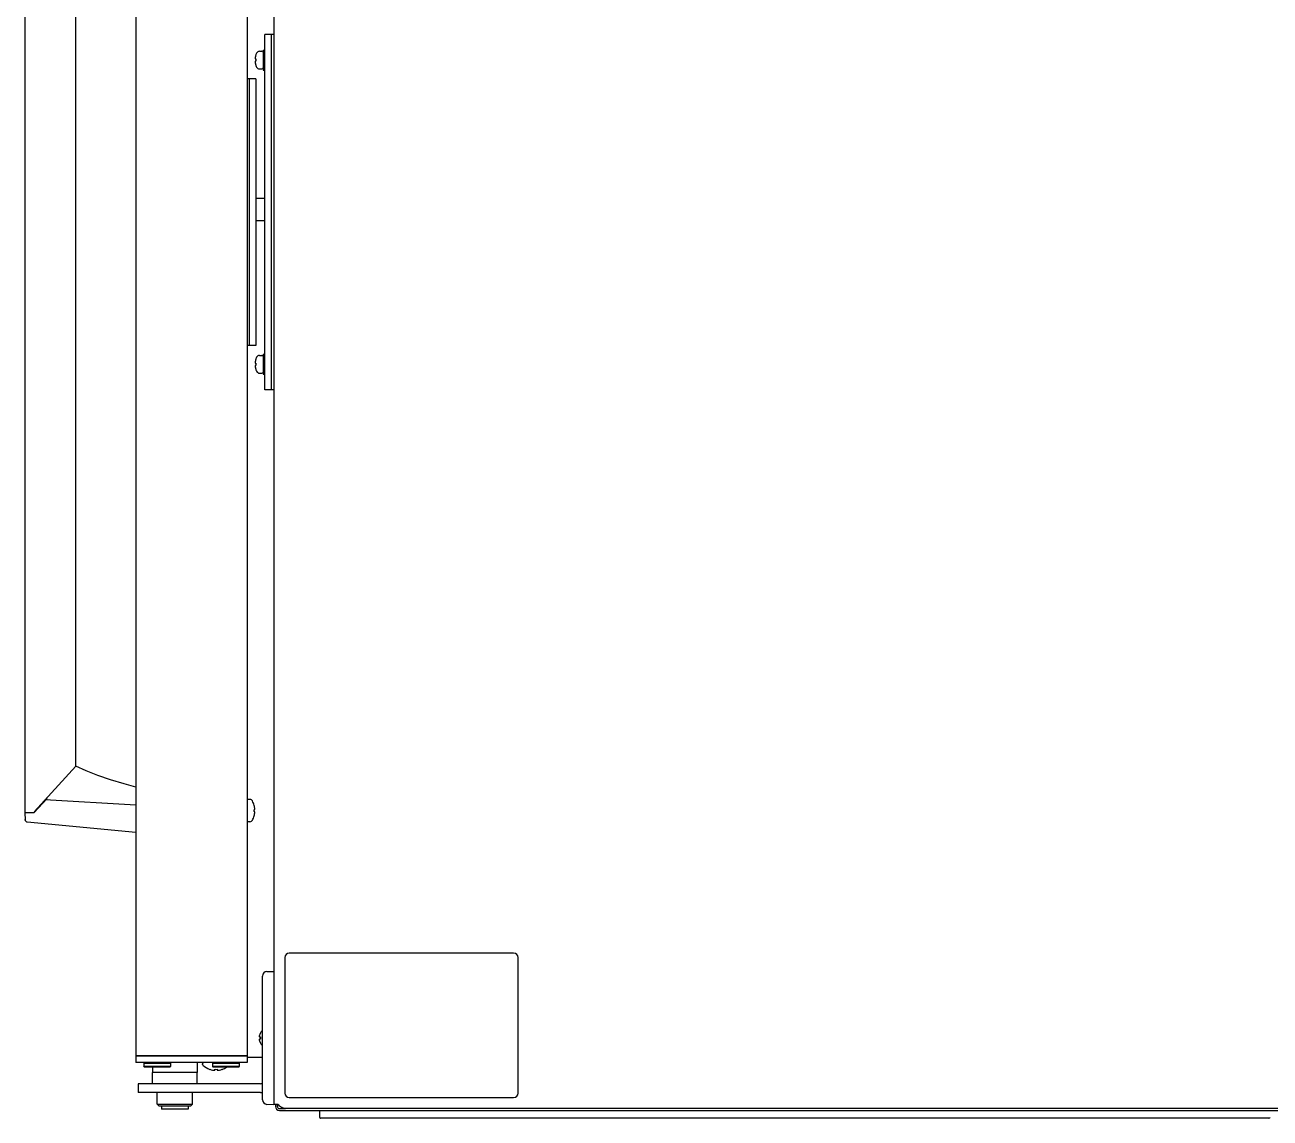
# Model space of a CAD drawing. Header units: millimetres. Extents: x -3169 to 1166, y -4146 to -91.
# Drawn here: x -2137 to -1577, y -2392 to -1899 of the extents above; entities that cross this region are included whole.
import ezdxf

# ---------------------------------------------------------------- set-up
doc = ezdxf.new("R2010")
doc.units = ezdxf.units.MM
doc.header["$LTSCALE"] = 23.1
doc.layers.get('0').update_dxf_attribs({"linetype": 'CONTINUOUS'})

msp = doc.modelspace()

# ---------------------------------------------------------------- linework, layer by layer
for p, q in [((-2025.02, -1584.96), (-2025.02, -2331.95)), ((-2087.02, -1603.56), (-2087.02, -2363.56)), ((-2037.02, -1603.56), (-2037.02, -2363.56)), ((-2137.02, -1713.06), (-2137.02, -2254.06)), ((-2114.02, -2233.06), (-2114.02, -1734.06)), ((-2029.02, -2063.56), (-2029.02, -1903.56)), ((-2025.02, -1903.56), (-2029.02, -1903.56)), ((-2026.02, -2063.56), (-2026.02, -1903.56)), ((-2031.41, -1911.06), (-2030.32, -1911.06)), ((-2029.82, -1910.56), (-2029.82, -1919.56)), ((-2029.82, -1910.56), (-2029.02, -1910.56)), ((-2033.36, -1914.56), (-2033.01, -1914.56)), ((-2033.01, -1915.56), (-2033.36, -1915.56)), ((-2033.03, -1912.56), (-2033.01, -1912.56)), ((-2033.01, -1917.56), (-2033.03, -1917.56)), ((-2031.41, -1919.06), (-2030.32, -1919.06)), ((-2029.82, -1919.56), (-2029.02, -1919.56)), ((-2033.02, -1923.56), (-2037.02, -1923.56)), ((-2036.02, -1923.56), (-2036.02, -2043.56)), ((-2033.02, -1923.56), (-2033.02, -2043.56)), ((-2029.02, -1977.37), (-2033.02, -1977.37)), ((-2033.02, -1987.37), (-2029.02, -1987.37)), ((-2033.02, -2043.56), (-2037.02, -2043.56)), ((-2033.03, -2049.56), (-2033.01, -2049.56)), ((-2031.41, -2048.06), (-2030.32, -2048.06)), ((-2029.82, -2047.56), (-2029.82, -2056.56)), ((-2029.82, -2047.56), (-2029.02, -2047.56)), ((-2033.36, -2051.56), (-2033.01, -2051.56)), ((-2033.01, -2052.56), (-2033.36, -2052.56)), ((-2033.01, -2054.56), (-2033.03, -2054.56)), ((-2031.41, -2056.06), (-2030.32, -2056.06)), ((-2029.82, -2056.56), (-2029.02, -2056.56)), ((-2025.02, -2063.56), (-2029.02, -2063.56)), ((-2114.02, -2233.06), (-2132.89, -2253.58)), ((-2109.51, -2235.2), (-2114.02, -2233.06)), ((-2127.05, -2247.55), (-2133.02, -2254.06)), ((-2087.02, -2250.56), (-2128.02, -2248.28)), ((-2035.72, -2248.06), (-2036.77, -2248.06)), ((-2033.82, -2250.76), (-2033.81, -2250.76)), ((-2137.02, -2254.06), (-2136.91, -2257.2)), ((-2133.02, -2254.06), (-2137.02, -2254.06)), ((-2136, -2258.16), (-2087.02, -2262.81)), ((-2035.72, -2258.06), (-2036.77, -2258.06)), ((-2033.81, -2255.36), (-2033.82, -2255.36)), ((-2020.02, -2319.26), (-2020.02, -2380.26)), ((-1917.02, -2317.26), (-2018.02, -2317.26)), ((-1915.02, -2380.26), (-1915.02, -2319.26)), ((-2028.09, -2325.57), (-2025.02, -2325.46)), ((-2030.02, -2383.36), (-2030.02, -2327.57)), ((-2025.02, -2331.95), (-2025.02, -2378.97)), ((-2030.99, -2353.16), (-2030.96, -2353.16)), ((-2031.51, -2354.96), (-2030.96, -2354.96)), ((-2030.96, -2355.96), (-2031.51, -2355.96)), ((-2030.96, -2357.76), (-2030.99, -2357.76)), ((-2087.02, -2363.56), (-2037.02, -2363.56)), ((-2037.02, -2363.56), (-2087.02, -2363.56)), ((-2087.02, -2363.56), (-2087.02, -2366.56)), ((-2037.02, -2363.56), (-2037.02, -2366.56)), ((-2037.02, -2364.06), (-2030.02, -2364.06)), ((-2037.02, -2366.56), (-2087.02, -2366.56)), ((-2083.27, -2366.56), (-2083.52, -2366.81)), ((-2083.52, -2366.81), (-2071.52, -2366.81)), ((-2083.52, -2366.81), (-2083.52, -2368.31)), ((-2083.27, -2368.56), (-2083.52, -2368.31)), ((-2071.52, -2368.31), (-2083.52, -2368.31)), ((-2071.77, -2368.56), (-2083.27, -2368.56)), ((-2079.52, -2368.56), (-2079.52, -2371.06)), ((-2071.77, -2366.56), (-2071.52, -2366.81)), ((-2071.77, -2368.56), (-2071.52, -2368.31)), ((-2071.52, -2366.81), (-2071.52, -2368.31)), ((-2059.52, -2366.56), (-2059.52, -2371.06)), ((-2057.02, -2367.35), (-2057.02, -2367.06)), ((-2053.77, -2369.6), (-2053.77, -2369.59)), ((-2052.27, -2366.56), (-2052.52, -2366.81)), ((-2052.52, -2366.81), (-2040.52, -2366.81)), ((-2052.52, -2366.81), (-2052.52, -2368.31)), ((-2052.27, -2368.56), (-2052.52, -2368.31)), ((-2040.52, -2368.31), (-2052.52, -2368.31)), ((-2040.77, -2368.56), (-2052.27, -2368.56)), ((-2051.52, -2369.9), (-2051.52, -2369.59)), ((-2050.52, -2369.59), (-2050.52, -2369.9)), ((-2048.27, -2369.59), (-2048.27, -2369.6)), ((-2040.77, -2366.56), (-2040.52, -2366.81)), ((-2040.77, -2368.56), (-2040.52, -2368.31)), ((-2040.52, -2366.81), (-2040.52, -2368.31)), ((-2031.02, -2376.06), (-2086.02, -2376.06)), ((-2086.02, -2376.06), (-2086.02, -2380.06)), ((-2059.52, -2371.06), (-2079.52, -2371.06)), ((-2059.52, -2371.06), (-2079.52, -2371.06)), ((-2079.52, -2376.06), (-2079.52, -2371.06)), ((-2059.52, -2376.06), (-2059.52, -2371.06)), ((-2031.02, -2380.06), (-2086.02, -2380.06)), ((-2077.52, -2385.26), (-2077.52, -2380.06)), ((-2061.52, -2385.26), (-2061.52, -2380.06)), ((-2025.02, -2378.97), (-2025.02, -2385.46)), ((-2077.52, -2385.26), (-2076.72, -2386.06)), ((-2077.52, -2385.26), (-2061.52, -2385.26)), ((-2076.72, -2386.06), (-2062.32, -2386.06)), ((-2075.52, -2386.06), (-2075.52, -2387.56)), ((-2063.52, -2387.56), (-2075.52, -2387.56)), ((-2063.52, -2386.06), (-2063.52, -2387.56)), ((-2061.52, -2385.26), (-2062.32, -2386.06)), ((-2028.09, -2385.35), (-2025.02, -2385.46)), ((-2023.22, -2385.46), (-2025.02, -2385.46)), ((-2024.22, -2385.46), (-2024.22, -2386.26)), ((-2023.42, -2385.46), (-2023.42, -2386.26)), ((-2022.42, -2387.26), (-2019.75, -2387.26)), ((-1305.28, -2387.26), (-2019.75, -2387.26)), ((-2018.02, -2382.26), (-1917.02, -2382.26)), ((-2022.42, -2388.06), (-1301.62, -2388.06)), ((-2004.47, -2388.06), (-2004.41, -2391.07)), ((-1577.02, -2391.56), (-2003.91, -2391.56))]:
    msp.add_line(p, q)
msp.add_lwpolyline([(-2087.02, -2242.56), (-2092.41, -2241.01), (-2098.52, -2239.14), (-2104.25, -2237.22), (-2109.51, -2235.2)])
for centre, radius, start, end in [((-2031.41, -1912.56), 1.5, 90, 155.2801), ((-2030.32, -1911.56), 0.5, 0, 90), ((-2026.21, -1914.91), 7.19, 171.7046, 173.2535), ((-2029.16, -1914.31), 4.2, 176.6174, 178.2878), ((-2029.11, -1914.31), 4.26, 178.2851, 179.1483), ((-2029.09, -1914.31), 4.28, 179.1483, 179.9718), ((-2029.09, -1914.31), 4.27, 179.9709, 181.1101), ((-2029.11, -1914.31), 4.25, 181.1106, 181.6716), ((-2029.16, -1914.31), 4.2, 181.6684, 183.3824), ((-2029.16, -1915.81), 4.2, 176.6176, 178.3316), ((-2029.11, -1915.81), 4.25, 178.3284, 178.8894), ((-2029.09, -1915.81), 4.27, 178.8899, 180.0292), ((-2029.09, -1915.81), 4.28, 180.0283, 180.8516), ((-2029.11, -1915.81), 4.26, 180.8516, 181.715), ((-2029.16, -1915.81), 4.2, 181.7122, 183.3826), ((-2026.21, -1915.22), 7.19, 186.7465, 188.2954), ((-2026.27, -1914.9), 7.14, 171.1525, 171.703), ((-2026.27, -1915.22), 7.14, 188.297, 188.8475), ((-2026.29, -1914.89), 7.11, 170.1348, 171.1528), ((-2026.29, -1915.23), 7.11, 188.8472, 189.8652), ((-2026.32, -1914.89), 7.09, 169.4175, 170.1345), ((-2026.32, -1915.23), 7.09, 189.8655, 190.5825), ((-2026.33, -1914.89), 7.07, 168.5591, 169.4176), ((-2026.33, -1915.24), 7.07, 190.5824, 191.4409), ((-2026.35, -1914.88), 7.05, 167.7251, 168.559), ((-2026.35, -1915.24), 7.05, 191.441, 192.2749), ((-2026.36, -1914.88), 7.04, 166.9864, 167.7251), ((-2026.36, -1915.24), 7.04, 192.2749, 193.0136), ((-2026.37, -1914.88), 7.04, 166.005, 166.9864), ((-2026.37, -1915.24), 7.04, 193.0136, 193.995), ((-2026.38, -1914.88), 7.03, 165.4228, 166.005), ((-2026.38, -1914.88), 7.02, 164.195, 165.4228), ((-2026.39, -1914.88), 7.02, 163.8646, 164.1948), ((-2026.39, -1914.87), 7.01, 162.3063, 163.8647), ((-2026.4, -1914.87), 7.01, 160.741, 162.3062), ((-2026.42, -1914.86), 7, 155.2801, 160.8179), ((-2025.85, -1915.06), 7.17, 176.0052, 180.0013), ((-2025.85, -1915.06), 7.17, 179.9987, 183.9948), ((-2026.38, -1915.24), 7.03, 193.995, 194.5772), ((-2026.38, -1915.25), 7.02, 194.5772, 195.805), ((-2026.39, -1915.25), 7.02, 195.8052, 196.1354), ((-2026.39, -1915.25), 7.01, 196.1353, 197.6937), ((-2026.4, -1915.25), 7.01, 197.6938, 199.259), ((-2026.42, -1915.26), 7, 199.1821, 204.7199), ((-2031.41, -1917.56), 1.5, 204.7199, 270), ((-2030.32, -1918.56), 0.5, 270, 0), ((-2026.21, -2051.91), 7.19, 171.7046, 173.2535), ((-2029.16, -2051.31), 4.2, 176.6174, 178.2878), ((-2029.11, -2051.31), 4.26, 178.2851, 179.1483), ((-2029.09, -2051.31), 4.28, 179.1483, 179.9718), ((-2029.09, -2051.31), 4.27, 179.9709, 181.1101), ((-2029.11, -2051.31), 4.25, 181.1106, 181.6716), ((-2026.27, -2051.9), 7.14, 171.1525, 171.703), ((-2026.29, -2051.89), 7.11, 170.1348, 171.1528), ((-2026.32, -2051.89), 7.09, 169.4175, 170.1345), ((-2026.33, -2051.89), 7.07, 168.5591, 169.4176), ((-2026.35, -2051.88), 7.05, 167.7251, 168.559), ((-2026.36, -2051.88), 7.04, 166.9864, 167.7251), ((-2026.37, -2051.88), 7.04, 166.005, 166.9864), ((-2026.38, -2051.88), 7.03, 165.4228, 166.005), ((-2026.38, -2051.88), 7.02, 164.195, 165.4228), ((-2026.39, -2051.88), 7.02, 163.8646, 164.1948), ((-2026.39, -2051.87), 7.01, 162.3063, 163.8647), ((-2026.4, -2051.87), 7.01, 160.741, 162.3062), ((-2026.42, -2051.86), 7, 155.2801, 160.8179), ((-2031.41, -2049.56), 1.5, 90, 155.2801), ((-2030.32, -2048.56), 0.5, 0, 90), ((-2029.16, -2051.31), 4.2, 181.6684, 183.3824), ((-2029.16, -2052.81), 4.2, 176.6176, 178.3316), ((-2029.11, -2052.81), 4.25, 178.3284, 178.8894), ((-2029.09, -2052.81), 4.27, 178.8899, 180.0292), ((-2029.09, -2052.81), 4.28, 180.0283, 180.8516), ((-2029.11, -2052.81), 4.26, 180.8516, 181.715), ((-2029.16, -2052.81), 4.2, 181.7122, 183.3826), ((-2026.21, -2052.22), 7.19, 186.7465, 188.2954), ((-2026.27, -2052.22), 7.14, 188.297, 188.8475), ((-2026.29, -2052.23), 7.11, 188.8472, 189.8652), ((-2026.32, -2052.23), 7.09, 189.8655, 190.5825), ((-2026.33, -2052.24), 7.07, 190.5824, 191.4409), ((-2026.35, -2052.24), 7.05, 191.441, 192.2749), ((-2026.36, -2052.24), 7.04, 192.2749, 193.0136), ((-2026.37, -2052.24), 7.04, 193.0136, 193.995), ((-2026.38, -2052.24), 7.03, 193.995, 194.5772), ((-2026.38, -2052.25), 7.02, 194.5772, 195.805), ((-2026.39, -2052.25), 7.02, 195.8052, 196.1354), ((-2026.39, -2052.25), 7.01, 196.1353, 197.6937), ((-2026.4, -2052.25), 7.01, 197.6938, 199.259), ((-2025.85, -2052.06), 7.17, 176.0052, 180.0013), ((-2025.85, -2052.06), 7.17, 179.9987, 183.9948), ((-2026.42, -2052.26), 7, 199.1821, 204.7199), ((-2031.41, -2054.56), 1.5, 204.7199, 270), ((-2030.32, -2055.56), 0.5, 270, 0), ((-2036.77, -2248.31), 0.25, 90, 180), ((-2035.72, -2249.31), 1.25, 28.6021, 90), ((-2042.6, -2253.06), 9.08, 14.6676, 28.6021), ((-2042.48, -2252.98), 8.94, 3.3518, 14.395), ((-2042.6, -2253.06), 8.79, 357.391, 2.609), ((-2135.91, -2257.16), 1, 182, 264.5732), ((-2036.77, -2257.81), 0.25, 180, 270), ((-2035.72, -2256.81), 1.25, 270, 331.3979), ((-2042.6, -2253.06), 9.08, 331.3979, 345.3324), ((-2042.48, -2253.14), 8.94, 345.605, 356.6482), ((-2018.02, -2319.26), 2, 90, 180), ((-1917.02, -2319.26), 2, 0, 90), ((-2028.02, -2327.57), 2, 92, 180), ((-2026.96, -2355.63), 4.7, 159.4813, 161.5344), ((-2026.94, -2355.63), 4.72, 158.9977, 159.4819), ((-2026.94, -2355.63), 4.72, 157.4524, 158.9975), ((-2026.93, -2355.64), 4.73, 156.6826, 157.4526), ((-2026.93, -2355.64), 4.73, 155.4278, 156.6825), ((-2026.92, -2355.64), 4.74, 154.4598, 155.4278), ((-2026.92, -2355.64), 4.74, 153.3188, 154.4598), ((-2026.92, -2355.64), 4.75, 151.9926, 153.3187), ((-2026.91, -2355.65), 4.75, 151.0316, 151.9926), ((-2026.91, -2355.65), 4.75, 148.4659, 151.0313), ((-2026.9, -2355.66), 4.8, 130.6007, 148.6273), ((-2029.56, -2354.71), 1.97, 175.714, 176.9766), ((-2029.57, -2354.71), 1.96, 176.9771, 178.0037), ((-2029.57, -2354.71), 1.95, 178.0037, 179.0738), ((-2029.58, -2354.71), 1.95, 179.0741, 180.1995), ((-2029.58, -2354.71), 1.95, 180.1995, 181.1541), ((-2029.57, -2354.71), 1.95, 181.1545, 182.3767), ((-2029.57, -2354.71), 1.96, 182.3765, 183.2159), ((-2029.57, -2356.21), 1.96, 176.7841, 177.6235), ((-2029.57, -2356.21), 1.96, 177.6234, 178.8455), ((-2029.58, -2356.21), 1.95, 178.8459, 179.8005), ((-2029.58, -2356.21), 1.95, 179.8006, 180.9258), ((-2029.57, -2356.21), 1.95, 180.9261, 181.9964), ((-2029.57, -2356.21), 1.96, 181.9964, 183.0228), ((-2029.56, -2356.21), 1.97, 183.0233, 184.286), ((-2029.52, -2354.72), 2.01, 172.7256, 174.8598), ((-2029.55, -2354.71), 1.98, 174.8627, 175.7144), ((-2029.56, -2354.71), 1.97, 183.2167, 184.6016), ((-2029.54, -2354.71), 1.98, 184.6009, 185.2558), ((-2029.52, -2354.71), 2.01, 185.2585, 187.2741), ((-2029.52, -2356.22), 2.01, 172.7259, 174.7415), ((-2029.54, -2356.21), 1.98, 174.7442, 175.3991), ((-2029.56, -2356.21), 1.97, 175.3984, 176.7833), ((-2029.55, -2356.21), 1.98, 184.2856, 185.1372), ((-2029.52, -2356.21), 2.01, 185.1401, 187.2744), ((-2027.02, -2355.61), 4.64, 163.6036, 165.6824), ((-2027.02, -2355.31), 4.64, 194.3176, 196.3964), ((-2026.99, -2355.62), 4.67, 162.6228, 163.6051), ((-2026.99, -2355.31), 4.67, 196.3949, 197.3772), ((-2026.97, -2355.62), 4.68, 161.535, 162.6227), ((-2026.97, -2355.3), 4.68, 197.3773, 198.465), ((-2026.96, -2355.3), 4.7, 198.4656, 200.5187), ((-2026.94, -2355.29), 4.72, 200.5181, 201.0023), ((-2026.94, -2355.29), 4.72, 201.0025, 202.5476), ((-2026.93, -2355.29), 4.73, 202.5474, 203.3174), ((-2026.93, -2355.28), 4.73, 203.3175, 204.5722), ((-2026.92, -2355.28), 4.74, 204.5722, 205.5402), ((-2026.92, -2355.28), 4.74, 205.5402, 206.6812), ((-2026.92, -2355.28), 4.75, 206.6813, 208.0074), ((-2026.91, -2355.28), 4.75, 208.0074, 208.9684), ((-2026.91, -2355.27), 4.75, 208.9687, 211.5341), ((-2027.21, -2355.46), 3.79, 172.4013, 179.9911), ((-2027.21, -2355.46), 3.79, 180.0089, 187.5987), ((-2026.9, -2355.26), 4.8, 211.3727, 229.3993), ((-2056.52, -2367.06), 0.5, 90, 180), ((-2056.52, -2367.35), 0.5, 180, 226.2253), ((-2051.02, -2361.61), 8.45, 226.2253, 251.0075), ((-2051.02, -2361.61), 8.44, 250.9729, 259.3378), ((-2052.04, -2365.74), 4.2, 262.7077, 264.735), ((-2052.05, -2365.75), 4.18, 264.7355, 266.6115), ((-2052.05, -2365.76), 4.17, 266.6121, 267.1615), ((-2052.05, -2365.77), 4.17, 267.1614, 268.4005), ((-2052.05, -2365.77), 4.16, 268.4006, 269.1789), ((-2052.05, -2365.77), 4.16, 269.1789, 270.1748), ((-2052.05, -2365.77), 4.16, 270.1748, 271.1777), ((-2052.05, -2365.77), 4.16, 271.1777, 271.9587), ((-2052.05, -2365.77), 4.17, 271.9588, 272.8229), ((-2052.05, -2365.76), 4.17, 272.823, 273.7405), ((-2052.05, -2365.76), 4.18, 273.7406, 274.612), ((-2052.05, -2365.75), 4.19, 274.6121, 275.5173), ((-2052.05, -2365.73), 4.2, 275.518, 277.2922), ((-2051.02, -2361.61), 7.99, 266.4122, 273.5878), ((-2049.98, -2365.73), 4.2, 262.7078, 264.482), ((-2049.98, -2365.75), 4.19, 264.4827, 265.3879), ((-2049.99, -2365.76), 4.18, 265.388, 266.2594), ((-2049.99, -2365.76), 4.17, 266.2595, 267.177), ((-2049.99, -2365.77), 4.17, 267.1771, 268.0412), ((-2049.99, -2365.77), 4.16, 268.0413, 268.8223), ((-2049.99, -2365.77), 4.16, 268.8223, 269.8252), ((-2049.99, -2365.77), 4.16, 269.8252, 270.8211), ((-2049.99, -2365.77), 4.16, 270.8211, 271.5994), ((-2049.99, -2365.77), 4.17, 271.5995, 272.8386), ((-2049.99, -2365.76), 4.17, 272.8385, 273.3879), ((-2049.99, -2365.75), 4.18, 273.3885, 275.2645), ((-2049.99, -2365.74), 4.2, 275.265, 277.2923), ((-2051.02, -2361.61), 8.44, 280.6622, 289.0271), ((-2051.02, -2361.61), 8.45, 288.9925, 304.442), ((-2031.02, -2374.06), 2, 270, 300.1902), ((-2031.02, -2374.06), 6, 270, 279.6), ((-2018.02, -2380.26), 2, 180, 270), ((-1917.02, -2380.26), 2, 270, 0), ((-2028.02, -2383.36), 2, 180, 268), ((-2022.42, -2386.26), 1.8, 180, 270), ((-2022.42, -2386.26), 1, 180, 270), ((-2003.91, -2391.06), 0.5, 181, 270), ((-2003.86, -2391.06), 0.5, 211.3334, 270), ((-1577.02, -2391.06), 0.5, 270, 359)]:
    msp.add_arc(centre, radius, start, end)
for points, knots in [([(-2033.82, -2252.66), (-2033.76, -2252.63), (-2033.68, -2252.59), (-2033.59, -2252.52), (-2033.57, -2252.48), (-2033.56, -2252.46)], [0, 0, 0, 0, 0.593368, 0.816878, 1, 1, 1, 1]), ([(-2033.56, -2253.66), (-2033.57, -2253.64), (-2033.59, -2253.61), (-2033.68, -2253.53), (-2033.76, -2253.49), (-2033.82, -2253.46)], [0, 0, 0, 0, 0.183122, 0.406632, 1, 1, 1, 1]), ([(-2019.75, -2387.26), (-2019.9, -2387.26), (-2020.19, -2387.24), (-2020.63, -2387.13), (-2021.06, -2386.96), (-2021.65, -2386.65), (-2022.38, -2386.15), (-2022.93, -2385.69), (-2023.22, -2385.46)], [0, 0, 0, 0, 0.109095, 0.220846, 0.337344, 0.459765, 0.722091, 1, 1, 1, 1])]:
    msp.add_open_spline(points, degree=3, knots=knots)
msp.add_open_spline([(-2136.8, -2257.56), (-2136.86, -2257.43), (-2136.9, -2257.28), (-2136.91, -2257.13)], degree=3)

doc.saveas('drawing.dxf')
